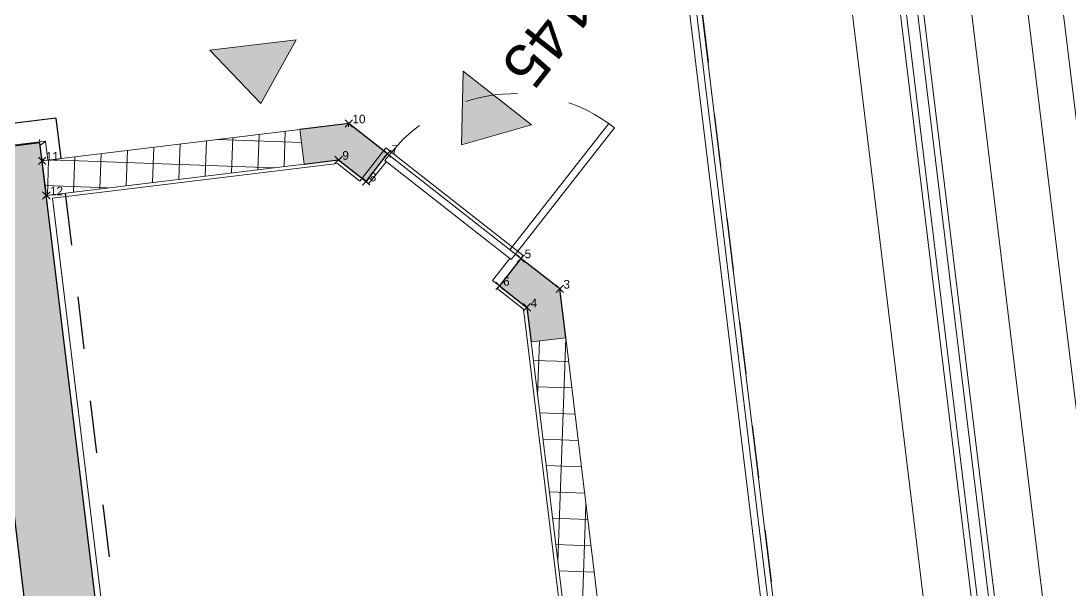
# Model space of a CAD drawing. Header units: metres. Extents: x 400403 to 400526, y 4543947 to 4544120.
# Drawn here: x 400480.45 to 400486.47, y 4543976.52 to 4543979.78 of the extents above; entities that cross this region are included whole.
import ezdxf

# ---------------------------------------------------------------- set-up
doc = ezdxf.new("R2010")
doc.units = ezdxf.units.M
for name, pattern in [('Dash', [0.6, 0.3, -0.3]), ('Dot 1mm', [0.09999999999999999, 0, -0.09999999999999999]), ('Hidden', [0.6000000000000001, 0.4, -0.2]), ('Hidden_2_', [0.6000000000000001, 0.4, -0.2])]:
    doc.linetypes.add(name, pattern=pattern)
for name, color, linetype, lineweight, true_color in [('A-----NPP', 7, 'Continuous', 15, 0x00a000), ('A_AREA', 4, 'Dash', 60, 0x00ffff), ('A_DOOR', 5, 'Continuous', 13, 0x0000ff), ('A_RC', 7, 'Continuous', 15, 0x007f00)]:
    doc.layers.add(name, color=color, linetype=linetype, lineweight=lineweight, true_color=true_color)
for name, color, linetype, lineweight in [('A_ELEVATION_2', 7, 'Continuous', 18), ('A_HANDRAIL', 7, 'Continuous', 5), ('A_HATCH', 7, 'Continuous', 18), ('A_PROJECTION', 7, 'Continuous', 5), ('A_SECTION_LINE', 7, 'Continuous', 5), ('G-PLANOTM', 7, 'Continuous', 13)]:
    doc.layers.add(name, color=color, linetype=linetype, lineweight=lineweight)
doc.styles.add('Arial_1', font='Arial.ttf', dxfattribs={"height": 0.2499999999999998})
pattern_1 = [(45, (0, 0), (-0.1060660171779821, 0.1060660171779821), []), (135, (0, 0), (-0.1060660171779821, -0.1060660171779821), [])]

# ---------------------------------------------------------------- blocks, each defined once
blk = doc.blocks.new('_SINGLE SWINGING_no handle - INT HOLLOW METAL-1542412-PERON KAT _1_10 _-3_21_ KOTU TUĞLA DUVAR PLANI - 2_2')
at = {"layer": 'A_DOOR', "color": 176, "true_color": 0x00007f}
for p, q in [((0.4199999999999566, 1.020000000000984), (0.4199999999999581, 0.1000000000009838)), ((0.4599999999999566, 1.020000000000984), (0.4199999999999566, 1.020000000000984)), ((0.4599999999999581, 0.1000000000009839), (0.4599999999999566, 1.020000000000984)), ((0.4599999999999746, 0.100000000000979), (-0.4600000000000068, 0.100000000000979)), ((-0.4600000000000068, 0.100000000000979), (-0.4600000000000067, 0.06000000000097949)), ((0.4599999999999581, 0.1000000000009839), (0.4199999999999581, 0.1000000000009838)), ((0.4599999999999746, 0.06000000000097949), (0.4599999999999746, 0.100000000000979)), ((-0.4600000000000067, 0.06000000000097949), (0.4599999999999747, 0.06000000000097949))]:
    blk.add_line(p, q, dxfattribs=at)
at = {"layer": 'A_DOOR', "color": 49, "lineweight": 15, "true_color": 0x464646}
for p, q in [((-0.4600000000000137, 0.1000000000009687), (-0.5000000000000102, 0.1000000000009687)), ((-0.5000000000000102, 0.1000000000009687), (-0.5000000000000104, -0.09999999999903367)), ((-0.4600000000000137, 0.06000000000096675), (-0.4600000000000137, 0.1000000000009687)), ((0.4999999999999919, 0.1000000000009687), (0.4599999999999953, 0.1000000000009687)), ((0.4599999999999953, 0.1000000000009687), (0.4599999999999953, 0.06000000000096675)), ((0.4999999999999919, -0.09999999999903367), (0.4999999999999919, 0.1000000000009687)), ((-0.4500000000000119, 0.06000000000096675), (-0.4600000000000137, 0.06000000000096675)), ((-0.4500000000000119, -0.09999999999903367), (-0.4500000000000119, 0.06000000000096675)), ((0.4599999999999953, 0.06000000000096675), (0.4499999999999937, 0.06000000000096675)), ((0.4499999999999937, 0.06000000000096675), (0.4499999999999937, -0.09999999999903367)), ((-0.5000000000000104, -0.09999999999903367), (-0.4500000000000119, -0.09999999999903367)), ((0.4499999999999937, -0.09999999999903367), (0.4999999999999919, -0.09999999999903367))]:
    blk.add_line(p, q, dxfattribs=at)
at = {"layer": 'A_DOOR', "linetype": 'Dash', "lineweight": 5}
blk.add_arc((0.4599999999999578, 0.1000000000009838), 0.9199999999999995, 90.00000000000004, 181.0000000000005, dxfattribs=at)
blk = doc.blocks.new('KMM-RAİL - KMM-RAİL-1825015-PERON KAT _1_10 _-3_21_ KOTU TUĞLA DUVAR PLANI - 2_2')
at = {"layer": 'A-----NPP', "color": 8, "lineweight": 5, "true_color": 0x7f7f7f}
for p, q in [((84.79680214263284, 0.8222642805394179), (-1.039552444126457e-13, 0.8222642805394103)), ((84.74858271445174, 0.7872308152897439), (-1.039552444126457e-13, 0.7872308152897386)), ((-1.039552444126457e-13, 0.7232977457909837), (84.66058639347344, 0.7232977457909935)), ((-1.039552444126457e-13, 0.6882642805393195), (84.61236696528958, 0.6882642805393271))]:
    blk.add_line(p, q, dxfattribs=at)
blk = doc.blocks.new('Top Rail Type - Top Rail_Internal_-2423692-PERON KAT _1_10 _-3_21_ KOTU TUĞLA DUVAR PLANI - 2_2')
at = {"layer": 'A_HANDRAIL', "color": 9, "lineweight": 5, "true_color": 0xc0c0c0}
for p, q in [((131.4751495942991, -5.938530481120311), (146.0779297080385, -16.54807126086301)), ((146.1014411181302, -16.51571058108802), (131.5310207772123, -5.929680552496715))]:
    blk.add_line(p, q, dxfattribs=at)
blk = doc.blocks.new('Top Rail Type - Top Rail_Internal_-V11-PERON KAT _1_10 _-3_21_ KOTU TUĞLA DUVAR PLANI - 2_2')
at = {"layer": 'A_HANDRAIL', "color": 9, "lineweight": 5, "true_color": 0xc0c0c0}
for p, q in [((131.475149594299, -5.938530481120305), (146.0779297080383, -16.54807126086299)), ((131.5310207772122, -5.929680552496703), (146.1014411181301, -16.51571058108799))]:
    blk.add_line(p, q, dxfattribs=at)
blk = doc.blocks.new('M09-PRT-S24-ZZ-M3-ARC-01_rvt-1-PERON KAT _1_10 _-3_21_ KOTU TUĞLA DUVAR PLANI - 2_2')
at = {"layer": 'A_HATCH', "lineweight": 5, "true_color": 0x787878}
h = blk.add_hatch(dxfattribs=at)
h.set_pattern_fill('FP_2', color=8, style=0, pattern_type=2)
h.set_pattern_definition(pattern_1)
h.paths.add_polyline_path([(145.5108144122728, -17.53279469478196), (145.6283714627313, -17.37099129590696), (143.5249272773568, -15.84274963994672), (143.4073702268983, -16.00455303882172), (145.2572371763546, -17.34856004875333)], flags=0)
h.paths.add_polyline_path([(143.2455668280233, -15.88699598836322), (143.3631238784818, -15.72519258948824), (141.6394314135806, -14.4728567085351), (141.5218743631221, -14.63466010741009), (143.1449941290017, -15.81392564536778)], flags=0)
h = blk.add_hatch(dxfattribs=at)
h.set_pattern_fill('FP_2', color=8, style=0, pattern_type=2)
h.set_pattern_definition(pattern_1)
h.paths.add_polyline_path([(139.0138762566734, -16.09712304867316), (139.8884552949732, -14.89336827233423), (139.7266518960982, -14.77581122187573), (138.8520728577984, -15.97956599821467), (138.8588513200978, -15.98449083934962)], flags=0)
at = {"layer": 'A_RC', "lineweight": 5, "true_color": 0xff8000}
for points in [[(141.5218743631221, -14.63466010741006), (141.6394314135806, -14.47285670853508), (141.4106068524536, -14.30660593342409), (141.1312464031201, -14.35085228184059), (141.1625332961281, -14.54838994995962), (141.3600709642471, -14.51710305695157), (141.4028451083318, -14.54818029172813)], [(139.8884552949732, -14.89336827233423), (140.0060123454317, -14.73156487345924), (140.2035500135507, -14.70027798045119), (140.1722631205427, -14.50274031233217), (139.8920354475399, -14.54818029172813), (139.7266518960982, -14.77581122187573)]]:
    blk.add_hatch(color=30, dxfattribs=at).paths.add_polyline_path(points, flags=0)
at = {"layer": 'G-PLANOTM', "linetype": 'Hidden', "lineweight": 5, "true_color": 0x787878}
h = blk.add_hatch(dxfattribs=at)
h.set_pattern_fill('FP_1', color=8, style=0, pattern_type=2)
h.set_pattern_definition([(45, (0, 0), (-0.08838834764831845, 0.08838834764831845), []), (45, (0.08800000000000001, 0), (-0.08838834764831845, 0.08838834764831845), [0.063, -0.031])])
h.paths.add_polyline_path([(144.0342413089699, -20.24564386510376), (144.2724867201108, -19.91772718857419), (138.7686198894233, -15.91893386760156), (138.5303744782823, -16.24685054413113), (144.0325717521819, -20.24443086109438)], flags=0)
h.paths.add_polyline_path([(149.512382608188, -12.70562922307356), (149.7506280190615, -12.37771254691209), (134.8475602294333, -1.550000000000393), (134.1579762340702, -1.550000000000393), (149.435213055624, -12.64956226126866)], flags=0)
h.paths.add_polyline_path([(133.3577682521022, -12.48873214018593), (133.5960136632431, -12.16081546365635), (125.4573976550723, -6.247764814614968), (125.2191522439314, -6.575681491144543), (133.2282635877797, -12.39464149398059)], flags=0)
h.paths.add_polyline_path([(120.0465460177513, -2.817563087199334), (120.2847914288922, -2.489646410669759), (118.9914790976112, -1.550000000000393), (118.301895101474, -1.550000000000393), (119.7207070805728, -2.580827242059122)], flags=0)
at = {"layer": 'A_AREA', "lineweight": 25}
for p, q in [((131.5729491168372, -5.923061235037914), (146.2161567150237, -16.56197430153182)), ((138.7270448493715, -15.75521728979378), (135.0799467781033, -20.77501713727253)), ((138.7270448493715, -15.75521728979379), (138.9155608938063, -15.89218221328699)), ((139.0773642926813, -16.00973926374549), (144.0123679583685, -19.59522930272973))]:
    blk.add_line(p, q, dxfattribs=at)
at = {"layer": 'A_ELEVATION_2', "lineweight": 13}
for p, q in [((141.6394314135805, -14.47285670853508), (141.521874363122, -14.63466010741007)), ((139.8884552949731, -14.89336827233422), (139.7266518960981, -14.77581122187572))]:
    blk.add_line(p, q, dxfattribs=at)
at = {"layer": 'A_ELEVATION_2', "lineweight": 20}
for p, q in [((143.3631238784816, -15.72519258948823), (141.6394314135805, -14.47285670853508)), ((141.521874363122, -14.63466010741007), (143.2455668280232, -15.88699598836321)), ((139.7266518960981, -14.77581122187572), (138.8520728577983, -15.97956599821465)), ((139.0138762566733, -16.09712304867315), (139.8884552949731, -14.89336827233422)), ((138.8520728577983, -15.97956599821465), (139.0138762566733, -16.09712304867315))]:
    blk.add_line(p, q, dxfattribs=at)
at = {"layer": 'A_RC'}
for p, q in [((146.2161567150238, -16.56197430153182), (131.5729491168372, -5.923061235037905)), ((139.9006827170953, -9.432373496137233), (147.4245407647838, -14.89877634245856)), ((147.3069837143253, -15.06057974133355), (139.7831256666368, -9.594176895012222)), ((149.9954449438058, -17.41078098559673), (140.4490444101814, -10.47491500854552)), ((140.0493504386226, -11.02504656472048), (149.5957509722469, -17.96091254177169)), ((141.1279612793541, -14.33011082668807), (140.140272938759, -14.48654529172829)), ((141.1312464031198, -14.35085228183961), (141.1279612793541, -14.33011082668807)), ((140.140272938759, -14.48654529172829), (140.1435580625247, -14.50728674687983)), ((141.1656619854288, -14.5681437167715), (141.162533296128, -14.54838994995961)), ((141.3550173754263, -14.53815276930432), (141.1656619854288, -14.5681437167715)), ((144.7709435100113, -17.01996837860538), (141.3550173754263, -14.53815276930432)), ((140.1779736448337, -14.72457818181172), (140.0173233128538, -14.7500226947303)), ((140.1748449555329, -14.7048244149998), (140.1779736448337, -14.72457818181172)), ((140.0173233128538, -14.7500226947303), (139.0496828430062, -16.08186554294486)), ((135.1797940283986, -20.84755827315056), (138.7830283716618, -15.88813166302951)), ((138.7830283716618, -15.88813166302951), (138.8716981846974, -15.95255405308739)), ((139.0496828430062, -16.08186554294486), (143.96852278737, -19.65557700339198))]:
    blk.add_line(p, q, dxfattribs=at)
at = {"layer": 'A_RC', "color": 7, "lineweight": 25}
for p, q in [((141.4106068524534, -14.30660593342408), (141.1312464031199, -14.35085228184058)), ((141.6394314135805, -14.47285670853506), (141.4106068524534, -14.30660593342408)), ((141.1312464031199, -14.35085228184058), (141.162533296128, -14.5483899499596)), ((139.8929026712091, -14.54698666074865), (139.7266518960981, -14.77581122187572)), ((140.1722631205426, -14.50274031233216), (139.8929026712091, -14.54698666074865)), ((140.2035500135506, -14.70027798045118), (140.1722631205426, -14.50274031233216)), ((141.162533296128, -14.5483899499596), (141.360070964247, -14.51710305695156)), ((141.360070964247, -14.51710305695156), (141.521874363122, -14.63466010741005)), ((139.8884552949731, -14.89336827233421), (140.0060123454316, -14.73156487345923)), ((140.0060123454316, -14.73156487345923), (140.2035500135506, -14.70027798045118))]:
    blk.add_line(p, q, dxfattribs=at)
at = {"layer": 'A_RC', "color": 7}
for p, q in [((141.521874363122, -14.63466010741005), (141.6394314135805, -14.47285670853506)), ((139.7266518960981, -14.77581122187572), (139.8884552949731, -14.89336827233421))]:
    blk.add_line(p, q, dxfattribs=at)
at = {"layer": 'G-PLANOTM', "lineweight": 25}
for p, q in [((138.7686198894231, -15.91893386760155), (138.5303744782822, -16.24685054413112)), ((144.2724867201107, -19.91772718857418), (138.7686198894231, -15.91893386760155)), ((138.8562134154606, -16.48358638927131), (144.0342413089698, -20.24564386510375))]:
    blk.add_line(p, q, dxfattribs=at)
at = {"layer": 'G-PLANOTM', "linetype": 'Hidden'}
blk.add_open_spline([(138.7838708273325, -15.88898804992532), (138.7823352037229, -15.90332662100647), (138.7809342671616, -15.91595991391675), (138.7796448586421, -15.92706494751046)], degree=3, dxfattribs=at)
at = {"lineweight": 15}
for name, p, rotation in [('KMM-RAİL - KMM-RAİL-1825015-PERON KAT _1_10 _-3_21_ KOTU TUĞLA DUVAR PLANI - 2_2', (151.7310297266197, -18.15843152487889), 144.0000000000003), ('_SINGLE SWINGING_no handle - INT HOLLOW METAL-1542412-PERON KAT _1_10 _-3_21_ KOTU TUĞLA DUVAR PLANI - 2_2', (140.6530456793264, -14.52783834842019), 8.999999999999416)]:
    blk.add_blockref(name, p, dxfattribs=dict(at, rotation=rotation))
for name in ['Top Rail Type - Top Rail_Internal_-2423692-PERON KAT _1_10 _-3_21_ KOTU TUĞLA DUVAR PLANI - 2_2', 'Top Rail Type - Top Rail_Internal_-V11-PERON KAT _1_10 _-3_21_ KOTU TUĞLA DUVAR PLANI - 2_2']:
    blk.add_blockref(name, (0, 0), dxfattribs=at)
blk = doc.blocks.new('Elevation - Filled Arrow-693709-PERON KAT _1_10 _-3_21_ KOTU TUĞLA DUVAR PLANI - 2_2')
at = {"layer": 'A_SECTION_LINE'}
blk.add_hatch(color=256, dxfattribs=at).paths.add_polyline_path([(6.591881948714948e-07, 0.005843741991433941), (0.002531957843382645, 0.002468698742516678), (-0.002450179215144995, 0.002468698742516693)], flags=0)
for p, q in [((6.591881948721558e-07, 0.005843741991433941), (-0.002450179215144995, 0.002468698742516693)), ((0.002531957843382645, 0.002468698742516679), (6.591881948714948e-07, 0.005843741991433941)), ((-0.002450179215144993, 0.002468698742516694), (0.002531957843382645, 0.002468698742516678))]:
    blk.add_line(p, q, dxfattribs=at)
blk = doc.blocks.new('*U825')
at = {"color": 0, "linetype": 'ByBlock', "lineweight": -2, "transparency": 16777216}
for p, q in [((-0.7071067811865476, -0.7071067811865476), (0.7071067811865476, 0.7071067811865476)), ((-0.7071067811865476, 0.7071067811865476), (0.7071067811865476, -0.7071067811865476))]:
    blk.add_line(p, q, dxfattribs=at)
blk = doc.blocks.new('*U832', base_point=(400483.5428572497, 4543978.24588298))
at = {"color": 1, "linetype": 'ByBlock', "insert": (400483.5640704531, 4543978.24588298), "char_height": 0.05, "attachment_point": 7}
blk.add_mtext('3', dxfattribs=at)
blk = doc.blocks.new('*U833', base_point=(400483.5428572497, 4543978.24588298))
at = {"color": 61, "linetype": 'ByBlock', "lineweight": -2}
blk.add_blockref('*U832', (400483.5428572497, 4543978.24588298), dxfattribs=at)
blk = doc.blocks.new('*U834', base_point=(400483.5428572497, 4543978.24588298))
at = {"color": 61, "linetype": 'ByBlock', "lineweight": -2}
blk.add_blockref('*U833', (400483.5428572497, 4543978.24588298), dxfattribs=at)
at = {"color": 60, "linetype": 'ByBlock', "lineweight": -2, "xscale": 0.03, "yscale": 0.03, "zscale": 0.03, "rotation": 8.537736462515939e-07}
blk.add_blockref('*U825', (400483.5428572497, 4543978.24588298), dxfattribs=at)
blk = doc.blocks.new('*U835', base_point=(400483.3543027625, 4543978.13953393))
at = {"color": 1, "linetype": 'ByBlock', "insert": (400483.375515966, 4543978.13953393), "char_height": 0.05, "attachment_point": 7}
blk.add_mtext('4', dxfattribs=at)
blk = doc.blocks.new('*U836', base_point=(400483.3543027625, 4543978.13953393))
at = {"color": 61, "linetype": 'ByBlock', "lineweight": -2}
blk.add_blockref('*U835', (400483.3543027625, 4543978.13953393), dxfattribs=at)
blk = doc.blocks.new('*U837', base_point=(400483.3543027625, 4543978.13953393))
at = {"color": 60, "linetype": 'ByBlock', "lineweight": -2, "xscale": 0.03, "yscale": 0.03, "zscale": 0.03, "rotation": 8.537736462515939e-07}
blk.add_blockref('*U825', (400483.3543027625, 4543978.13953393), dxfattribs=at)
at = {"color": 61, "linetype": 'ByBlock', "lineweight": -2}
blk.add_blockref('*U836', (400483.3543027625, 4543978.13953393), dxfattribs=at)
blk = doc.blocks.new('*U838', base_point=(400483.320205347, 4543978.420313855))
at = {"color": 1, "linetype": 'ByBlock', "insert": (400483.3414185504, 4543978.420313855), "char_height": 0.05, "attachment_point": 7}
blk.add_mtext('5', dxfattribs=at)
blk = doc.blocks.new('*U839', base_point=(400483.320205347, 4543978.420313855))
at = {"color": 61, "linetype": 'ByBlock', "lineweight": -2}
blk.add_blockref('*U838', (400483.320205347, 4543978.420313855), dxfattribs=at)
blk = doc.blocks.new('*U840', base_point=(400483.320205347, 4543978.420313855))
at = {"color": 61, "linetype": 'ByBlock', "lineweight": -2}
blk.add_blockref('*U839', (400483.320205347, 4543978.420313855), dxfattribs=at)
at = {"color": 60, "linetype": 'ByBlock', "lineweight": -2, "xscale": 0.03, "yscale": 0.03, "zscale": 0.03, "rotation": 8.537736462515939e-07}
blk.add_blockref('*U825', (400483.320205347, 4543978.420313855), dxfattribs=at)
blk = doc.blocks.new('*U841', base_point=(400483.1968640923, 4543978.262875184))
at = {"color": 1, "linetype": 'ByBlock', "insert": (400483.2180772958, 4543978.262875184), "char_height": 0.05, "attachment_point": 7}
blk.add_mtext('6', dxfattribs=at)
blk = doc.blocks.new('*U842', base_point=(400483.1968640923, 4543978.262875184))
at = {"color": 61, "linetype": 'ByBlock', "lineweight": -2}
blk.add_blockref('*U841', (400483.1968640923, 4543978.262875184), dxfattribs=at)
blk = doc.blocks.new('*U843', base_point=(400483.1968640923, 4543978.262875184))
at = {"color": 60, "linetype": 'ByBlock', "lineweight": -2, "xscale": 0.03, "yscale": 0.03, "zscale": 0.03, "rotation": 8.537736462515939e-07}
blk.add_blockref('*U825', (400483.1968640923, 4543978.262875184), dxfattribs=at)
at = {"color": 61, "linetype": 'ByBlock', "lineweight": -2}
blk.add_blockref('*U842', (400483.1968640923, 4543978.262875184), dxfattribs=at)
blk = doc.blocks.new('*U844', base_point=(400482.5558900939, 4543979.019096874))
at = {"color": 1, "linetype": 'ByBlock', "insert": (400482.5771032973, 4543979.019096874), "char_height": 0.05, "attachment_point": 7}
blk.add_mtext('7', dxfattribs=at)
blk = doc.blocks.new('*U845', base_point=(400482.5558900939, 4543979.019096874))
at = {"color": 61, "linetype": 'ByBlock', "lineweight": -2}
blk.add_blockref('*U844', (400482.5558900939, 4543979.019096874), dxfattribs=at)
blk = doc.blocks.new('*U846', base_point=(400482.5558900939, 4543979.019096874))
at = {"color": 61, "linetype": 'ByBlock', "lineweight": -2}
blk.add_blockref('*U845', (400482.5558900939, 4543979.019096874), dxfattribs=at)
at = {"color": 60, "linetype": 'ByBlock', "lineweight": -2, "xscale": 0.03, "yscale": 0.03, "zscale": 0.03, "rotation": 8.537736462515939e-07}
blk.add_blockref('*U825', (400482.5558900939, 4543979.019096874), dxfattribs=at)
blk = doc.blocks.new('*U847', base_point=(400482.4325488392, 4543978.861658203))
at = {"color": 1, "linetype": 'ByBlock', "insert": (400482.4537620427, 4543978.861658203), "char_height": 0.05, "attachment_point": 7}
blk.add_mtext('8', dxfattribs=at)
blk = doc.blocks.new('*U848', base_point=(400482.4325488392, 4543978.861658203))
at = {"color": 61, "linetype": 'ByBlock', "lineweight": -2}
blk.add_blockref('*U847', (400482.4325488392, 4543978.861658203), dxfattribs=at)
blk = doc.blocks.new('*U849', base_point=(400482.4325488392, 4543978.861658203))
at = {"color": 60, "linetype": 'ByBlock', "lineweight": -2, "xscale": 0.03, "yscale": 0.03, "zscale": 0.03, "rotation": 8.537736462515939e-07}
blk.add_blockref('*U825', (400482.4325488392, 4543978.861658203), dxfattribs=at)
at = {"color": 61, "linetype": 'ByBlock', "lineweight": -2}
blk.add_blockref('*U848', (400482.4325488392, 4543978.861658203), dxfattribs=at)
blk = doc.blocks.new('*U850', base_point=(400482.275110169, 4543978.984999458))
at = {"color": 1, "linetype": 'ByBlock', "insert": (400482.2963233724, 4543978.984999458), "char_height": 0.05, "attachment_point": 7}
blk.add_mtext('9', dxfattribs=at)
blk = doc.blocks.new('*U851', base_point=(400482.275110169, 4543978.984999458))
at = {"color": 61, "linetype": 'ByBlock', "lineweight": -2}
blk.add_blockref('*U850', (400482.275110169, 4543978.984999458), dxfattribs=at)
blk = doc.blocks.new('*U852', base_point=(400482.275110169, 4543978.984999458))
at = {"color": 60, "linetype": 'ByBlock', "lineweight": -2, "xscale": 0.03, "yscale": 0.03, "zscale": 0.03, "rotation": 8.537736462515939e-07}
blk.add_blockref('*U825', (400482.275110169, 4543978.984999458), dxfattribs=at)
at = {"color": 61, "linetype": 'ByBlock', "lineweight": -2}
blk.add_blockref('*U851', (400482.275110169, 4543978.984999458), dxfattribs=at)
blk = doc.blocks.new('*U853', base_point=(400482.3332381912, 4543979.193527749))
at = {"color": 1, "linetype": 'ByBlock', "insert": (400482.3544513946, 4543979.193527749), "char_height": 0.05, "attachment_point": 7}
blk.add_mtext('10', dxfattribs=at)
blk = doc.blocks.new('*U854', base_point=(400482.3332381912, 4543979.193527749))
at = {"color": 61, "linetype": 'ByBlock', "lineweight": -2}
blk.add_blockref('*U853', (400482.3332381912, 4543979.193527749), dxfattribs=at)
blk = doc.blocks.new('*U855', base_point=(400482.3332381912, 4543979.193527749))
at = {"color": 61, "linetype": 'ByBlock', "lineweight": -2}
blk.add_blockref('*U854', (400482.3332381912, 4543979.193527749), dxfattribs=at)
at = {"color": 60, "linetype": 'ByBlock', "lineweight": -2, "xscale": 0.03, "yscale": 0.03, "zscale": 0.03, "rotation": 8.537736462515939e-07}
blk.add_blockref('*U825', (400482.3332381912, 4543979.193527749), dxfattribs=at)
blk = doc.blocks.new('*U856', base_point=(400480.5753870372, 4543978.980057426))
at = {"color": 1, "linetype": 'ByBlock', "insert": (400480.5966002406, 4543978.980057426), "char_height": 0.05, "attachment_point": 7}
blk.add_mtext('11', dxfattribs=at)
blk = doc.blocks.new('*U857', base_point=(400480.5753870372, 4543978.980057426))
at = {"color": 61, "linetype": 'ByBlock', "lineweight": -2}
blk.add_blockref('*U856', (400480.5753870372, 4543978.980057426), dxfattribs=at)
blk = doc.blocks.new('*U858', base_point=(400480.5753870372, 4543978.980057426))
at = {"color": 60, "linetype": 'ByBlock', "lineweight": -2, "xscale": 0.03, "yscale": 0.03, "zscale": 0.03, "rotation": 8.537736462515939e-07}
blk.add_blockref('*U825', (400480.5753870372, 4543978.980057426), dxfattribs=at)
at = {"color": 61, "linetype": 'ByBlock', "lineweight": -2}
blk.add_blockref('*U857', (400480.5753870372, 4543978.980057426), dxfattribs=at)
blk = doc.blocks.new('*U859', base_point=(400480.5994975509, 4543978.781516037))
at = {"color": 1, "linetype": 'ByBlock', "insert": (400480.6207107543, 4543978.781516037), "char_height": 0.05, "attachment_point": 7}
blk.add_mtext('12', dxfattribs=at)
blk = doc.blocks.new('*U860', base_point=(400480.5994975509, 4543978.781516037))
at = {"color": 61, "linetype": 'ByBlock', "lineweight": -2}
blk.add_blockref('*U859', (400480.5994975509, 4543978.781516037), dxfattribs=at)
blk = doc.blocks.new('*U861', base_point=(400480.5994975509, 4543978.781516037))
at = {"color": 61, "linetype": 'ByBlock', "lineweight": -2}
blk.add_blockref('*U860', (400480.5994975509, 4543978.781516037), dxfattribs=at)
at = {"color": 60, "linetype": 'ByBlock', "lineweight": -2, "xscale": 0.03, "yscale": 0.03, "zscale": 0.03, "rotation": 8.537736462515939e-07}
blk.add_blockref('*U825', (400480.5994975509, 4543978.781516037), dxfattribs=at)

msp = doc.modelspace()

# ---------------------------------------------------------------- linework, layer by layer
at = {"layer": 'A-----NPP', "color": 7, "linetype": 'Dot 1mm', "lineweight": 5}
msp.add_line((400482.33323819, 4543979.19352775), (400482.3325136862, 4543979.173540878), dxfattribs=at)
at = {"layer": 'A_PROJECTION', "color": 250, "linetype": 'Hidden_2_', "true_color": 0x404040}
for p, q in [((400480.5628478834, 4543979.083069594), (400480.5606640619, 4543979.101052581)), ((400480.5748707363, 4543978.984065739), (400480.5726869144, 4543979.002048725))]:
    msp.add_line(p, q, dxfattribs=at)

# ---------------------------------------------------------------- block references
at = {"lineweight": 5, "rotation": 312.9239939576965}
msp.add_blockref('M09-PRT-S24-ZZ-M3-ARC-01_rvt-1-PERON KAT _1_10 _-3_21_ KOTU TUĞLA DUVAR PLANI - 2_2', (400397.7144573492, 4544091.538091335), dxfattribs=at)
for name, p in [('*U855', (400482.3332381912, 4543979.193527749)), ('*U846', (400482.5558900939, 4543979.019096874)), ('*U858', (400480.5753870372, 4543978.980057426)), ('*U852', (400482.275110169, 4543978.984999458)), ('*U849', (400482.4325488392, 4543978.861658203)), ('*U861', (400480.5994975509, 4543978.781516037)), ('*U840', (400483.320205347, 4543978.420313855)), ('*U843', (400483.1968640923, 4543978.262875184)), ('*U834', (400483.5428572497, 4543978.24588298)), ('*U837', (400483.3543027625, 4543978.13953393))]:
    msp.add_blockref(name, p)
at = {"layer": 'A_SECTION_LINE'}
for p, xscale, yscale, zscale, rotation in [((400481.7589404284, 4543979.888901261), 99.99999999910261, 99.99999999910261, 99.99999999910261, 186.9239939576931), ((400483.3399682026, 4543979.531813051), 99.99999999910266, 99.99999999910266, 99.99999999910266, 141.9239939576968)]:
    msp.add_blockref('Elevation - Filled Arrow-693709-PERON KAT _1_10 _-3_21_ KOTU TUĞLA DUVAR PLANI - 2_2', p, dxfattribs=dict(at, xscale=xscale, yscale=yscale, zscale=zscale, rotation=rotation))

# ---------------------------------------------------------------- texts
at = {"layer": 'A_SECTION_LINE', "insert": (400483.9664865592, 4543980.108028461), "char_height": 0.2499999999977565, "width": 1.122362499989928, "attachment_point": 1, "rotation": 231.92399395769715, "style": 'Arial_1'}
msp.add_mtext('D 145', dxfattribs=at)

doc.saveas('drawing.dxf')
